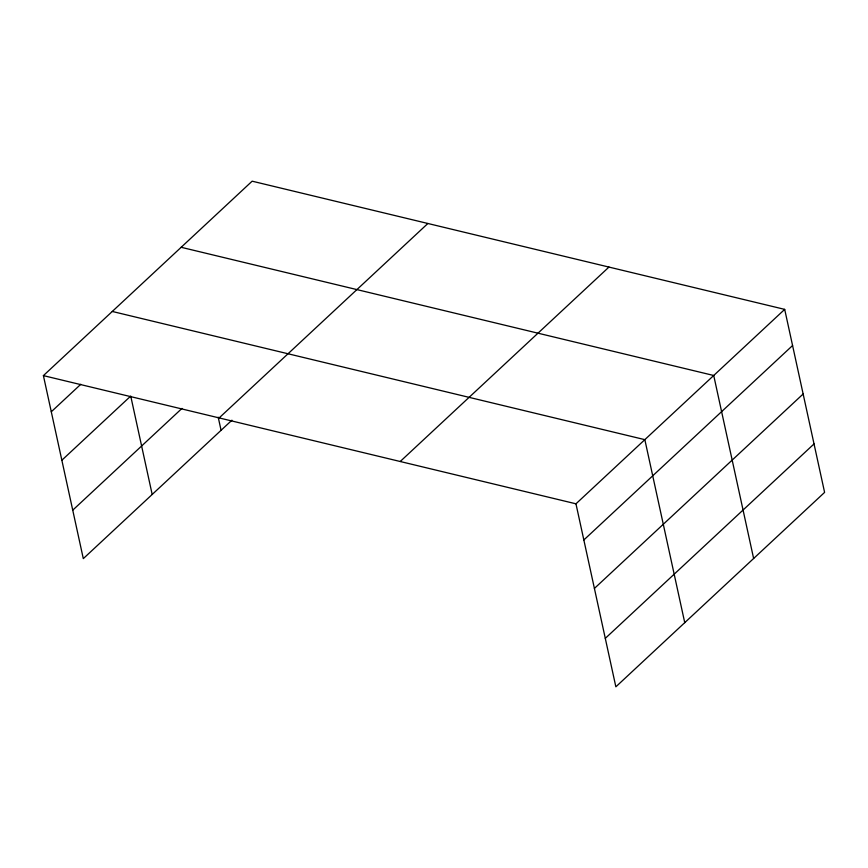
<?xml version="1.0" encoding="UTF-8"?>
<svg xmlns="http://www.w3.org/2000/svg" width="868" height="868" viewBox="0 0 868 868"><rect width="100%" height="100%" fill="white"/><g stroke="black" fill="none" stroke-linecap="round" stroke-linejoin="round"><path stroke-width="1.3" d="M231.919 420.199L83.306 558.623L43.4 375.616L252.143 181.184L784.694 309.377L824.6 492.384L615.857 686.816L575.961 503.809L784.694 309.377M51.288 411.779L80.811 384.274M61.845 460.235L130.732 396.068L152.182 494.456M72.738 510.167L181.965 408.416M219.148 417.92L427.881 223.488M400.213 461.505L608.956 267.073M583.838 539.972L792.582 345.529M594.406 588.428L803.15 393.985M605.289 638.36L814.032 443.917M181.173 247.293L713.724 375.486L753.63 558.493M112.287 311.46L644.837 439.653L684.744 622.649M43.4 375.616L575.961 503.809M218.215 417.204L221.069 430.3"/></g></svg>
